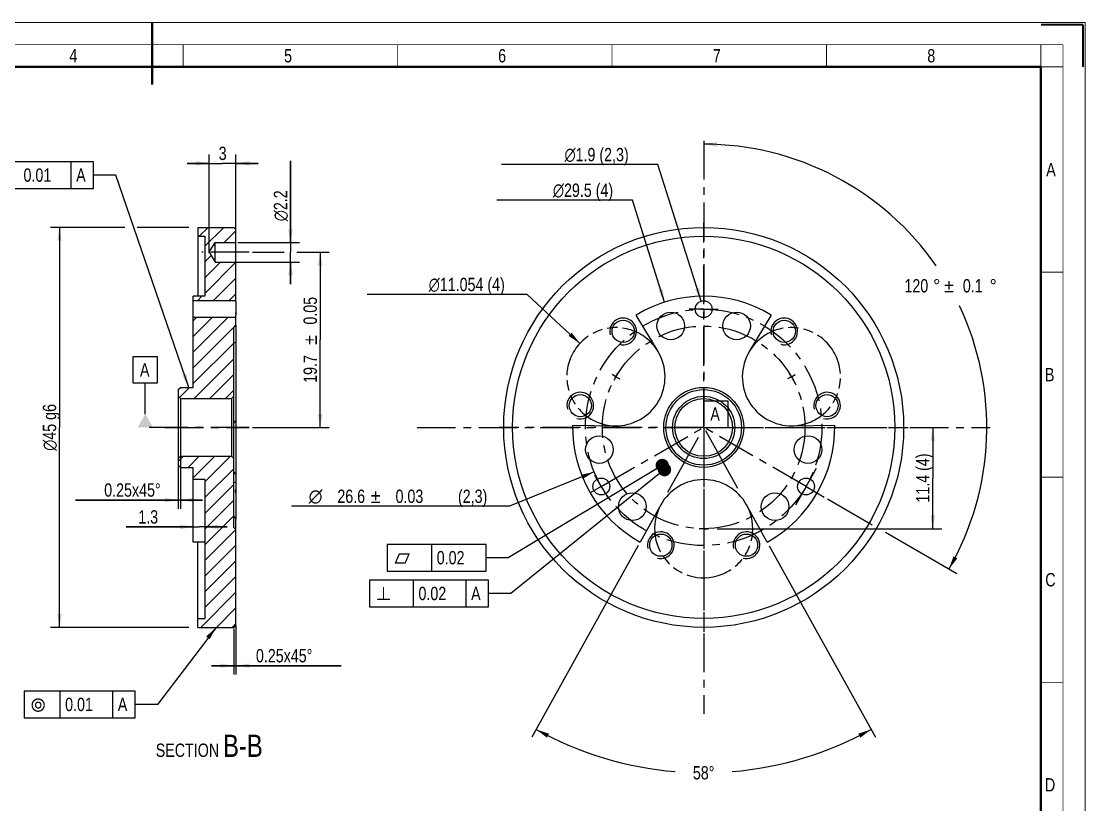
# Model space of a CAD drawing. Header units: millimetres. Extents: x 0 to 420, y 0 to 297.
# Drawn here: x 180.6 to 420.1, y 121 to 297.2 of the extents above; entities that cross this region are included whole.
import ezdxf
from ezdxf.enums import TextEntityAlignment as Align

# ---------------------------------------------------------------- set-up
doc = ezdxf.new("R2010")
doc.units = ezdxf.units.MM
doc.header["$LTSCALE"] = 23.1
doc.linetypes.add('CENTER', pattern=[0.6, 0.375, -0.075, 0.075, -0.075])
doc.linetypes.add('PHANTOM', pattern=[0.8, 0.45, -0.05, 0.1, -0.05, 0.1, -0.05])
doc.layers.get('0').update_dxf_attribs({"linetype": 'CONTINUOUS'})
for name, color, linetype in [('3_ALL_AXES', 7, 'CONTINUOUS'), ('AXIS', 7, 'CONTINUOUS'), ('DEFAULT_1', 7, 'CENTER'), ('DEFAULT_3', 7, 'PHANTOM')]:
    doc.layers.add(name, color=color, linetype=linetype)
doc.styles.get("Standard").update_dxf_attribs({"font": 'txt', "width": 0.8})
doc.styles.add('TEXTSTYLE_1', font='gdt', dxfattribs={"width": 0.8})
doc.styles.add('TEXTSTYLE_10', font='txt', dxfattribs={"width": 0.8})
doc.dimstyles.new('DIMSTYLE_1', dxfattribs={"dimtxt": 3, "dimasz": 3, "dimexe": 2, "dimexo": 2, "dimtad": 1, "dimdec": 3, "dimlfac": 0.5, "dimdsep": 46, "dimtxsty": 'STANDARD', "dimblk": '_FILLED', "dimblk1": '_FILLED', "dimblk2": '_FILLED', "dimcen": 0.09, "dimadec": 0, "dimazin": 0, "dimtp": 0.2, "dimtm": 0.2, "dimtfac": 1, "dimtdec": 3, "dimtmove": 0, "dimatfit": 2, "dimldrblk": '_FILLED', "dimfxl": 1, "dimtolj": 1, "dimarcsym": 0})
doc.dimstyles.new('DIMSTYLE_10', dxfattribs={"dimtxt": 3, "dimasz": 3, "dimexe": 2, "dimexo": 2, "dimgap": 1.5, "dimtad": 0, "dimtih": 1, "dimtoh": 1, "dimlfac": 0.5, "dimdsep": 46, "dimtxsty": 'STANDARD', "dimblk": '_FILLED', "dimblk1": '_FILLED', "dimblk2": '_FILLED', "dimcen": 0.09, "dimadec": 0, "dimazin": 0, "dimtol": 1, "dimtp": 0.1, "dimtm": 0.1, "dimtfac": 1, "dimtofl": 0, "dimtmove": 0, "dimatfit": 3, "dimldrblk": '_FILLED', "dimfxl": 1, "dimtolj": 1, "dimarcsym": 0})
doc.dimstyles.new('DIMSTYLE_11', dxfattribs={"dimtxt": 3, "dimasz": 3, "dimexe": 2, "dimexo": 2, "dimtad": 1, "dimdec": 3, "dimlfac": 0.5, "dimdsep": 46, "dimtxsty": 'STANDARD', "dimblk": '_FILLED', "dimblk1": '_FILLED', "dimblk2": '_FILLED', "dimcen": 0.09, "dimadec": 0, "dimazin": 0, "dimtol": 1, "dimtp": 0.03, "dimtm": 0.03, "dimtfac": 1, "dimtdec": 3, "dimtmove": 0, "dimatfit": 2, "dimldrblk": '_FILLED', "dimfxl": 1, "dimtolj": 1, "dimarcsym": 0})
doc.dimstyles.new('DIMSTYLE_12', dxfattribs={"dimtxt": 3, "dimasz": 3, "dimexe": 2, "dimexo": 2, "dimgap": 0.75, "dimtad": 1, "dimdec": 3, "dimlfac": 0.5, "dimdsep": 46, "dimtxsty": 'STANDARD', "dimblk": '_FILLED', "dimblk1": '_FILLED', "dimblk2": '_FILLED', "dimcen": 0.09, "dimadec": 0, "dimazin": 0, "dimtp": 0.3, "dimtm": 0.3, "dimtfac": 1, "dimtdec": 3, "dimtofl": 0, "dimtmove": 0, "dimatfit": 3, "dimldrblk": '_FILLED', "dimfxl": 1, "dimtolj": 1, "dimarcsym": 0})
doc.dimstyles.new('DIMSTYLE_15', dxfattribs={"dimtxt": 3, "dimasz": 3, "dimexe": 2, "dimexo": 2, "dimgap": 1.5, "dimtad": 0, "dimtih": 1, "dimtoh": 1, "dimdec": 1, "dimlfac": 0.5, "dimdsep": 46, "dimtxsty": 'STANDARD', "dimblk": '_FILLED', "dimblk1": '_FILLED', "dimblk2": '_FILLED', "dimcen": 0.09, "dimadec": 0, "dimazin": 0, "dimtp": 0.5, "dimtm": 0.5, "dimtfac": 1, "dimtdec": 1, "dimtofl": 0, "dimtmove": 0, "dimatfit": 3, "dimldrblk": '_FILLED', "dimfxl": 1, "dimtolj": 1, "dimarcsym": 0})
doc.dimstyles.new('DIMSTYLE_2', dxfattribs={"dimtxt": 3, "dimasz": 3, "dimexe": 2, "dimexo": 2, "dimtad": 1, "dimdec": 3, "dimlfac": 0.5, "dimdsep": 46, "dimtxsty": 'STANDARD', "dimblk": '_FILLED', "dimblk1": '_FILLED', "dimblk2": '_FILLED', "dimcen": 0.09, "dimadec": 0, "dimazin": 0, "dimtp": 0.1, "dimtm": 0.1, "dimtfac": 1, "dimtdec": 3, "dimtmove": 0, "dimatfit": 2, "dimldrblk": '_FILLED', "dimfxl": 1, "dimtolj": 1, "dimarcsym": 0})
doc.dimstyles.new('DIMSTYLE_3', dxfattribs={"dimtxt": 3, "dimasz": 3, "dimexe": 2, "dimexo": 2, "dimgap": 0.75, "dimtad": 1, "dimdec": 3, "dimlfac": 0.5, "dimdsep": 46, "dimtxsty": 'STANDARD', "dimblk": '_FILLED', "dimblk1": '_FILLED', "dimblk2": '_FILLED', "dimcen": 0.09, "dimadec": 0, "dimazin": 0, "dimtol": 1, "dimtp": 0.05, "dimtm": 0.05, "dimtfac": 1, "dimtdec": 3, "dimtofl": 0, "dimtmove": 0, "dimatfit": 3, "dimldrblk": '_FILLED', "dimfxl": 1, "dimtolj": 1, "dimarcsym": 0})
doc.dimstyles.new('DIMSTYLE_4', dxfattribs={"dimtxt": 3, "dimasz": 3, "dimexe": 2, "dimexo": 2, "dimgap": 0.75, "dimtad": 1, "dimdec": 3, "dimlfac": 0.5, "dimdsep": 46, "dimtxsty": 'STANDARD', "dimblk": '_FILLED', "dimblk1": '_FILLED', "dimblk2": '_FILLED', "dimcen": 0.09, "dimadec": 0, "dimazin": 0, "dimtp": 0.1, "dimtm": 0.1, "dimtfac": 1, "dimtdec": 3, "dimtofl": 0, "dimtmove": 0, "dimatfit": 3, "dimldrblk": '_FILLED', "dimfxl": 1, "dimtolj": 1, "dimarcsym": 0})
doc.dimstyles.new('DIMSTYLE_5', dxfattribs={"dimtxt": 3, "dimasz": 3, "dimexe": 2, "dimexo": 2, "dimgap": 0.75, "dimtad": 1, "dimdec": 3, "dimlfac": 0.5, "dimdsep": 46, "dimtxsty": 'STANDARD', "dimblk": '_FILLED', "dimblk1": '_FILLED', "dimblk2": '_FILLED', "dimcen": 0.09, "dimadec": 0, "dimazin": 0, "dimtp": 0.2, "dimtm": 0.2, "dimtfac": 1, "dimtdec": 3, "dimtofl": 0, "dimtmove": 0, "dimatfit": 3, "dimldrblk": '_FILLED', "dimfxl": 1, "dimtolj": 1, "dimarcsym": 0})
doc.dimstyles.get("Standard").update_dxf_attribs({"dimtxt": 3, "dimasz": 3, "dimexe": 2, "dimexo": 2, "dimtad": 1, "dimdsep": 46, "dimtxsty": 'STANDARD', "dimblk": '_FILLED', "dimblk1": '_FILLED', "dimblk2": '_FILLED', "dimcen": 0.09, "dimadec": 0, "dimazin": 0, "dimtol": 1, "dimtp": 0.01, "dimtm": 0.01, "dimtfac": 1, "dimtofl": 0, "dimtmove": 0, "dimatfit": 3, "dimldrblk": '_FILLED', "dimfxl": 1, "dimtolj": 1, "dimarcsym": 0})

# ---------------------------------------------------------------- blocks, each defined once
blk = doc.blocks.new('_FILLED')
at = {"color": 0, "linetype": 'BYBLOCK'}
blk.add_solid([(0, 0), (-1, 0.167), (-1, -0.167)], dxfattribs=at)
blk = doc.blocks.new('*D0')
at = {"color": 2, "linetype": 'CONTINUOUS'}
for p, q in [((316.75, 256.99), (287.55, 256.99)), ((318.13, 256.99), (316.75, 256.99)), ((325.32, 234.02), (318.13, 256.99))]:
    blk.add_line(p, q, dxfattribs=at)
at = {"color": 2, "linetype": 'CONTINUOUS', "xscale": 3, "yscale": 3, "zscale": 3, "rotation": 287.3681634934}
blk.add_blockref('_FILLED', (325.32, 234.02), dxfattribs=at)
at = {"color": 2, "linetype": 'CONTINUOUS', "insert": (313.75, 260.74), "char_height": 3, "width": 23.2, "attachment_point": 3, "line_spacing_factor": 0.9, "style": 'TEXTSTYLE_1'}
blk.add_mtext('{\\Fgdt;n}\\Ftxt;29.5 (4)', dxfattribs=at)
blk = doc.blocks.new('*D1')
at = {"color": 2, "linetype": 'CONTINUOUS'}
for p, q in [((292.37, 235.77), (258.37, 235.77)), ((294.37, 235.77), (292.37, 235.77)), ((306.27, 224.77), (294.37, 235.77))]:
    blk.add_line(p, q, dxfattribs=at)
at = {"color": 2, "linetype": 'CONTINUOUS', "xscale": 3, "yscale": 3, "zscale": 3, "rotation": 317.2302397452}
blk.add_blockref('_FILLED', (306.27, 224.77), dxfattribs=at)
at = {"color": 2, "linetype": 'CONTINUOUS', "insert": (289.37, 239.52), "char_height": 3, "width": 28, "attachment_point": 3, "line_spacing_factor": 0.9, "style": 'TEXTSTYLE_1'}
blk.add_mtext('{\\Fgdt;n}\\Ftxt;11.054 (4)', dxfattribs=at)
blk = doc.blocks.new('*D5')
at = {"color": 2, "linetype": 'CONTINUOUS'}
for p, q in [((232.61, 245.26), (239.68, 245.26)), ((242.6, 245.26), (249.82, 245.26)), ((247.82, 245.26), (247.82, 225.56)), ((247.82, 205.86), (247.82, 225.56)), ((232.61, 205.86), (249.82, 205.86))]:
    blk.add_line(p, q, dxfattribs=at)
at = {"color": 2, "linetype": 'CONTINUOUS', "xscale": 3, "yscale": 3, "zscale": 3}
for p, rotation in [((247.82, 245.26), 90), ((247.82, 205.86), 270)]:
    blk.add_blockref('_FILLED', p, dxfattribs=dict(at, rotation=rotation))
at = {"color": 2, "linetype": 'CONTINUOUS', "width": 0.8}
for s, p in [('0.05', (247.07, 232.11)), ('19.7', (247.07, 219.01))]:
    blk.add_text(s, height=3, rotation=90, dxfattribs=at).set_placement(p, align=Align.CENTER)
at = {"color": 2, "linetype": 'CONTINUOUS', "style": 'TEXTSTYLE_1'}
blk.add_text('`', height=3, rotation=90, dxfattribs=at).set_placement((247.07, 225.56), align=Align.CENTER)
blk = doc.blocks.new('*D6')
at = {"color": 2, "linetype": 'CONTINUOUS'}
for p, q in [((241.14, 247.46), (241.14, 265.86)), ((241.14, 265.86), (241.14, 245.26)), ((229.26, 247.46), (243.14, 247.46)), ((241.14, 238.06), (241.14, 245.26)), ((228.91, 243.06), (243.14, 243.06)), ((241.14, 243.06), (241.14, 238.06))]:
    blk.add_line(p, q, dxfattribs=at)
at = {"color": 2, "linetype": 'CONTINUOUS', "xscale": 3, "yscale": 3, "zscale": 3}
for p, rotation in [((241.14, 247.46), 270), ((241.14, 243.06), 90)]:
    blk.add_blockref('_FILLED', p, dxfattribs=dict(at, rotation=rotation))
at = {"color": 2, "linetype": 'CONTINUOUS', "insert": (237.39, 252.26), "char_height": 3, "width": 13.6, "attachment_point": 1, "rotation": 90, "line_spacing_factor": 0.9, "style": 'TEXTSTYLE_1'}
blk.add_mtext('{\\Fgdt;n}\\Ftxt;2.2 ', dxfattribs=at)
blk = doc.blocks.new('*D7')
at = {"color": 2, "linetype": 'CONTINUOUS'}
for p, q in [((222.87, 245.16), (222.87, 267.28)), ((228.87, 250.57), (228.87, 267.28)), ((222.87, 265.28), (217.87, 265.28)), ((217.87, 265.28), (225.87, 265.28)), ((233.87, 265.28), (225.87, 265.28)), ((228.87, 265.28), (233.87, 265.28))]:
    blk.add_line(p, q, dxfattribs=at)
at = {"color": 2, "linetype": 'CONTINUOUS', "xscale": 3, "yscale": 3, "zscale": 3}
blk.add_blockref('_FILLED', (222.87, 265.28), dxfattribs=at)
at = {"color": 2, "linetype": 'CONTINUOUS', "xscale": 3, "yscale": 3, "zscale": 3, "rotation": 180}
blk.add_blockref('_FILLED', (228.87, 265.28), dxfattribs=at)
at = {"color": 2, "linetype": 'CONTINUOUS', "insert": (225.87, 269.03), "char_height": 3, "width": 2.4, "attachment_point": 2, "line_spacing_factor": 0.9}
blk.add_mtext('3', dxfattribs=at)
blk = doc.blocks.new('*D10')
at = {"color": 2, "linetype": 'CONTINUOUS'}
for p, q in [((219.27, 183.47), (204.15, 183.47)), ((204.15, 183.47), (220.57, 183.47)), ((226.87, 183.47), (220.57, 183.47)), ((221.87, 183.47), (226.87, 183.47))]:
    blk.add_line(p, q, dxfattribs=at)
at = {"color": 2, "linetype": 'CONTINUOUS', "xscale": 3, "yscale": 3, "zscale": 3}
blk.add_blockref('_FILLED', (219.27, 183.47), dxfattribs=at)
at = {"color": 2, "linetype": 'CONTINUOUS', "xscale": 3, "yscale": 3, "zscale": 3, "rotation": 180}
blk.add_blockref('_FILLED', (221.87, 183.47), dxfattribs=at)
at = {"color": 2, "linetype": 'CONTINUOUS', "insert": (211.35, 187.22), "char_height": 3, "width": 7.2, "attachment_point": 3, "line_spacing_factor": 0.9}
blk.add_mtext('1.3', dxfattribs=at)
blk = doc.blocks.new('*D14')
at = {"color": 2, "linetype": 'CONTINUOUS'}
for p, q in [((228.37, 160.5), (228.37, 150.24)), ((228.87, 161.13), (228.87, 150.24)), ((228.37, 152.24), (223.37, 152.24)), ((223.37, 152.24), (228.62, 152.24)), ((252.56, 152.24), (228.62, 152.24)), ((228.87, 152.24), (252.56, 152.24))]:
    blk.add_line(p, q, dxfattribs=at)
at = {"color": 2, "linetype": 'CONTINUOUS', "xscale": 3, "yscale": 3, "zscale": 3}
blk.add_blockref('_FILLED', (228.37, 152.24), dxfattribs=at)
at = {"color": 2, "linetype": 'CONTINUOUS', "xscale": 3, "yscale": 3, "zscale": 3, "rotation": 180}
blk.add_blockref('_FILLED', (228.87, 152.24), dxfattribs=at)
at = {"color": 2, "linetype": 'CONTINUOUS', "insert": (233.36, 155.99), "char_height": 3, "width": 19.2, "attachment_point": 1, "line_spacing_factor": 0.9}
blk.add_mtext('0.25x45°', dxfattribs=at)
blk = doc.blocks.new('*D15')
at = {"color": 2, "linetype": 'CONTINUOUS'}
for p, q in [((320.25, 265), (288.65, 265)), ((323.79, 265), (320.25, 265)), ((333.55, 234.27), (323.79, 265))]:
    blk.add_line(p, q, dxfattribs=at)
at = {"color": 2, "linetype": 'CONTINUOUS', "xscale": 3, "yscale": 3, "zscale": 3, "rotation": 287.6247458639}
blk.add_blockref('_FILLED', (333.55, 234.27), dxfattribs=at)
at = {"color": 2, "linetype": 'CONTINUOUS', "insert": (317.25, 268.75), "char_height": 3, "width": 25.6, "attachment_point": 3, "line_spacing_factor": 0.9, "style": 'TEXTSTYLE_1'}
blk.add_mtext('{\\Fgdt;n}\\Ftxt;1.9 (2,3)', dxfattribs=at)
blk = doc.blocks.new('*D20')
at = {"color": 2, "linetype": 'CONTINUOUS'}
for p, q in [((361.97, 189.79), (372.06, 183.96)), ((375.02, 182.25), (391.06, 172.99))]:
    blk.add_line(p, q, dxfattribs=at)
for start, end in [(34.7918, 90), (330, 25.4297)]:
    blk.add_arc((334.12, 205.86), 63.74, start, end, dxfattribs=at)
for points in [[(337.14, 270.03), (334.12, 269.6), (337.11, 269.03)], [(390.33, 176.86), (389.33, 173.99), (391.21, 176.38)]]:
    blk.add_solid(points, dxfattribs=at)
at = {"color": 2, "linetype": 'CONTINUOUS', "width": 0.8}
for s, p in [('120', (381.98, 236.23)), ('0.1', (394.68, 236.23))]:
    blk.add_text(s, height=3, dxfattribs=at).set_placement(p, align=Align.CENTER)
at = {"color": 2, "linetype": 'CONTINUOUS', "style": 'TEXTSTYLE_1'}
for s, p in [('~', (386.58, 236.23)), ('`', (389.33, 236.23)), ('~', (399.28, 236.23))]:
    blk.add_text(s, height=3, dxfattribs=at).set_placement(p, align=Align.CENTER)
blk = doc.blocks.new('*D23')
at = {"color": 2, "linetype": 'CONTINUOUS'}
for p, q in [((309.48, 195.85), (290.43, 188.11)), ((288.43, 188.11), (241.33, 188.11)), ((290.43, 188.11), (288.43, 188.11))]:
    blk.add_line(p, q, dxfattribs=at)
at = {"color": 2, "linetype": 'CONTINUOUS', "xscale": 3, "yscale": 3, "zscale": 3, "rotation": 22.1105469238}
blk.add_blockref('_FILLED', (309.48, 195.85), dxfattribs=at)
at = {"color": 2, "linetype": 'CONTINUOUS', "style": 'TEXTSTYLE_1'}
for s, p in [('n', (248.33, 188.86)), ('`', (261.43, 188.86))]:
    blk.add_text(s, height=3, dxfattribs=at).set_placement(p, align=Align.RIGHT)
at = {"color": 2, "linetype": 'CONTINUOUS', "width": 0.8}
for s, p in [('26.6', (257.93, 188.86)), ('0.03', (271.03, 188.86)), (' (2,3)', (285.43, 188.86))]:
    blk.add_text(s, height=3, dxfattribs=at).set_placement(p, align=Align.RIGHT)
blk = doc.blocks.new('*D25')
at = {"color": 2, "linetype": 'CONTINUOUS'}
for p, q in [((203.84, 250.86), (187.15, 250.86)), ((189.15, 250.86), (189.15, 205.86)), ((218.27, 250.86), (206.6, 250.86)), ((189.15, 160.86), (189.15, 205.86)), ((218.27, 160.86), (187.15, 160.86))]:
    blk.add_line(p, q, dxfattribs=at)
at = {"color": 2, "linetype": 'CONTINUOUS', "xscale": 3, "yscale": 3, "zscale": 3}
for p, rotation in [((189.15, 250.86), 90), ((189.15, 160.86), 270)]:
    blk.add_blockref('_FILLED', p, dxfattribs=dict(at, rotation=rotation))
at = {"color": 2, "linetype": 'CONTINUOUS', "insert": (185.4, 205.86), "char_height": 3, "width": 16, "attachment_point": 2, "rotation": 90, "line_spacing_factor": 0.9, "style": 'TEXTSTYLE_1'}
blk.add_mtext('{\\Fgdt;n}\\Ftxt;45 g6', dxfattribs=at)
blk = doc.blocks.new('*D26')
at = {"color": 2, "linetype": 'CONTINUOUS'}
for p, q in [((215.87, 199.14), (215.87, 187.52)), ((216.37, 199.48), (216.37, 187.52)), ((215.87, 189.52), (192.72, 189.52)), ((192.72, 189.52), (216.12, 189.52)), ((221.37, 189.52), (216.12, 189.52)), ((216.37, 189.52), (221.37, 189.52))]:
    blk.add_line(p, q, dxfattribs=at)
at = {"color": 2, "linetype": 'CONTINUOUS', "xscale": 3, "yscale": 3, "zscale": 3}
blk.add_blockref('_FILLED', (215.87, 189.52), dxfattribs=at)
at = {"color": 2, "linetype": 'CONTINUOUS', "xscale": 3, "yscale": 3, "zscale": 3, "rotation": 180}
blk.add_blockref('_FILLED', (216.37, 189.52), dxfattribs=at)
at = {"color": 2, "linetype": 'CONTINUOUS', "insert": (211.92, 193.27), "char_height": 3, "width": 19.2, "attachment_point": 3, "line_spacing_factor": 0.9}
blk.add_mtext('0.25x45°', dxfattribs=at)
blk = doc.blocks.new('*D27')
at = {"color": 2, "linetype": 'CONTINUOUS'}
for p, q in [((382.12, 205.86), (387.69, 205.86)), ((385.69, 205.86), (385.69, 194.46)), ((385.69, 183.06), (385.69, 194.46)), ((337.13, 183.06), (387.69, 183.06))]:
    blk.add_line(p, q, dxfattribs=at)
at = {"color": 2, "linetype": 'CONTINUOUS', "xscale": 3, "yscale": 3, "zscale": 3}
for p, rotation in [((385.69, 205.86), 90), ((385.69, 183.06), 270)]:
    blk.add_blockref('_FILLED', p, dxfattribs=dict(at, rotation=rotation))
at = {"color": 2, "linetype": 'CONTINUOUS', "insert": (381.94, 194.46), "char_height": 3, "width": 19.2, "attachment_point": 2, "rotation": 90, "line_spacing_factor": 0.9}
blk.add_mtext('11.4 (4)', dxfattribs=at)
blk = doc.blocks.new('*D30')
at = {"color": 2, "linetype": 'CONTINUOUS'}
for p, q in [((334.5, 205.18), (341.71, 192.18)), ((332.88, 203.61), (326.01, 191.21)), ((319.4, 179.3), (295.48, 136.14)), ((348.88, 179.24), (372.77, 136.14))]:
    blk.add_line(p, q, dxfattribs=at)
for start, end in [(241, 265.2766), (274.7234, 299)]:
    blk.add_arc((334.12, 205.86), 77.72, start, end, dxfattribs=at)
for points in [[(299.33, 136.92), (296.44, 137.88), (298.86, 136.04)], [(369.39, 136.04), (371.8, 137.88), (368.92, 136.92)]]:
    blk.add_solid(points, dxfattribs=at)
at = {"color": 2, "linetype": 'CONTINUOUS', "insert": (334.12, 129.64), "char_height": 3, "width": 6.8, "attachment_point": 2, "line_spacing_factor": 0.9}
blk.add_mtext('58\\Fgdt;{\\Fgdt;~}', dxfattribs=at)

msp = doc.modelspace()

# ---------------------------------------------------------------- hatches: boundary and pattern name
at = {"linetype": 'CONTINUOUS'}
h = msp.add_hatch(dxfattribs=at)
h.set_pattern_fill('B', color=2, scale=2.5, angle=45, style=0, pattern_type=0)
h.set_pattern_definition([(45, (0, 0), (-1.767767, 1.767767), [])])
edge = h.paths.add_edge_path()
edge.add_line((228.868, 250.3609), (228.868, 247.4609))
edge.add_line((224.1899, 247.4609), (228.868, 247.4609))
edge.add_line((222.868, 245.2609), (224.1899, 247.4609))
edge.add_line((222.868, 245.2609), (224.1899, 243.0609))
edge.add_line((224.1899, 243.0609), (228.868, 243.0609))
edge.add_line((228.868, 243.0609), (228.868, 234.3609))
edge.add_line((228.868, 234.3609), (219.268, 234.3609))
edge.add_line((219.268, 235.3609), (219.268, 234.3609))
edge.add_line((221.868, 235.3609), (219.268, 235.3609))
edge.add_line((221.868, 248.8609), (221.868, 235.3609))
edge.add_line((220.268, 248.8609), (221.868, 248.8609))
edge.add_line((220.268, 250.8609), (220.268, 248.8609))
edge.add_line((220.268, 250.8609), (228.368, 250.8609))
edge.add_line((228.868, 250.3609), (228.368, 250.8609))
edge = h.paths.add_edge_path()
edge.add_line((228.868, 230.5609), (228.868, 228.8614))
edge.add_line((228.368, 228.3614), (228.868, 228.8614))
edge.add_line((228.368, 212.8607), (228.368, 228.3614))
edge.add_line((227.8682, 212.3609), (228.368, 212.8607))
edge.add_line((216.3678, 212.3609), (227.8682, 212.3609))
edge.add_line((216.3678, 212.3609), (215.868, 212.8607))
edge.add_line((215.868, 214.3608), (215.868, 212.8607))
edge.add_line((215.868, 214.3608), (216.3681, 214.8609))
edge.add_line((216.3681, 214.8609), (219.268, 214.8609))
edge.add_line((219.268, 230.5609), (219.268, 214.8609))
edge.add_line((228.868, 230.5609), (219.268, 230.5609))
edge = h.paths.add_edge_path()
edge.add_line((228.868, 182.8607), (228.868, 161.3609))
edge.add_line((228.868, 161.3609), (228.368, 160.8609))
edge.add_line((220.268, 160.8609), (228.368, 160.8609))
edge.add_line((220.268, 162.8609), (220.268, 160.8609))
edge.add_line((220.268, 162.8609), (221.868, 162.8609))
edge.add_line((221.868, 194.1145), (221.868, 162.8609))
edge.add_line((221.868, 194.1145), (219.268, 194.1145))
edge.add_line((219.268, 196.8609), (219.268, 194.1145))
edge.add_line((216.3681, 196.8609), (219.268, 196.8609))
edge.add_line((215.868, 197.361), (216.3681, 196.8609))
edge.add_line((215.868, 198.8611), (215.868, 197.361))
edge.add_line((216.3678, 199.3609), (215.868, 198.8611))
edge.add_line((216.3678, 199.3609), (227.8682, 199.3609))
edge.add_line((227.8682, 199.3609), (228.368, 198.8611))
edge.add_line((228.368, 183.3607), (228.368, 198.8611))
edge.add_line((228.368, 183.3607), (228.868, 182.8607))

# ---------------------------------------------------------------- linework, layer by layer
at = {"color": 2, "linetype": 'CONTINUOUS'}
for p, q in [((196.8095, 265.6367), (171.8095, 265.6367)), ((191.7845, 259.6367), (191.7845, 265.6367)), ((196.8095, 259.6367), (196.8095, 265.6367)), ((171.8095, 259.6367), (196.8095, 259.6367)), ((262.9234, 179.5419), (262.9234, 173.5419)), ((285.1484, 179.5419), (262.9234, 179.5419)), ((272.9234, 173.5419), (272.9234, 179.5419)), ((285.1484, 173.5419), (285.1484, 179.5419)), ((262.9234, 173.5419), (285.1484, 173.5419)), ((258.9418, 171.486), (258.9418, 165.486)), ((285.6918, 171.486), (258.9418, 171.486)), ((268.8168, 165.486), (268.8168, 171.486)), ((280.6668, 165.486), (280.6668, 171.486)), ((285.6918, 165.486), (285.6918, 171.486)), ((258.9418, 165.486), (285.6918, 165.486)), ((206.1736, 146.5222), (181.1736, 146.5222)), ((181.1736, 146.5222), (181.1736, 140.5222)), ((189.2986, 140.5222), (189.2986, 146.5222)), ((201.1486, 140.5222), (201.1486, 146.5222)), ((206.1736, 140.5222), (206.1736, 146.5222)), ((181.1736, 140.5222), (206.1736, 140.5222))]:
    msp.add_line(p, q, dxfattribs=at)
at = {"color": 7, "linetype": 'CONTINUOUS'}
for p, q in [((220.268, 250.8609), (220.268, 235.3609)), ((220.268, 250.8609), (228.368, 250.8609)), ((228.868, 250.3609), (228.368, 250.8609)), ((228.868, 234.1063), (228.868, 250.3609)), ((220.268, 248.8609), (221.868, 248.8609)), ((221.868, 248.8609), (221.868, 235.3609)), ((222.868, 245.2609), (224.1899, 247.4609)), ((224.1899, 243.0609), (224.1899, 247.4609)), ((224.1899, 247.4609), (228.868, 247.4609)), ((222.868, 245.2609), (224.1899, 243.0609)), ((224.1899, 243.0609), (228.868, 243.0609)), ((219.268, 214.8609), (219.268, 235.3609)), ((221.868, 235.3609), (219.268, 235.3609)), ((228.868, 234.3609), (219.268, 234.3609)), ((228.868, 230.5609), (219.268, 230.5609)), ((228.868, 228.8614), (228.868, 231.2011)), ((323.8543, 222.9539), (318.9312, 231.1473)), ((349.3184, 231.1473), (344.3954, 222.9539)), ((228.3676, 228.3155), (228.3905, 228.34)), ((228.368, 228.3614), (228.868, 228.8614)), ((228.368, 183.3607), (228.368, 228.3614)), ((228.868, 224.9931), (228.868, 207.35)), ((215.868, 214.3608), (216.3681, 214.8609)), ((215.868, 214.3608), (215.868, 197.361)), ((216.3681, 214.8609), (219.268, 214.8609)), ((216.3678, 212.3609), (215.868, 212.8607)), ((216.3678, 212.3609), (216.3678, 199.3609)), ((216.3678, 212.3609), (227.8682, 212.3609)), ((227.8682, 212.3609), (228.368, 212.8607)), ((227.8682, 212.3609), (227.8682, 199.3609)), ((304.6293, 206.3757), (314.1865, 206.2089)), ((354.0631, 206.2089), (363.6203, 206.3757)), ((216.3678, 199.3609), (215.868, 198.8611)), ((216.3678, 199.3609), (227.8682, 199.3609)), ((227.8682, 199.3609), (228.368, 198.8611)), ((215.868, 197.361), (216.3681, 196.8609)), ((216.3681, 196.8609), (219.268, 196.8609)), ((219.268, 180.0596), (219.268, 196.8609)), ((221.868, 194.1145), (219.268, 194.1145)), ((221.868, 194.1145), (221.868, 162.8609)), ((228.868, 195.1653), (228.868, 193.5746)), ((324.4571, 188.4198), (319.8229, 180.0596)), ((348.4267, 180.0596), (343.7926, 188.4198)), ((228.868, 161.3609), (228.868, 185.2394)), ((228.368, 183.3607), (228.868, 182.8607)), ((221.868, 180.0596), (219.268, 180.0596)), ((220.268, 160.8609), (220.268, 180.0596)), ((220.268, 162.8609), (221.868, 162.8609)), ((220.268, 160.8609), (228.368, 160.8609)), ((228.868, 161.3609), (228.368, 160.8609))]:
    msp.add_line(p, q, dxfattribs=at)
for points, const_width in [([(420, 297), (0, 297)], 0.199), ([(210, 297), (210, 283)], 0.5), ([(420, 0), (420, 297)], 0.199), ([(419.5, 296.5), (410, 296.5)], 0.5), ([(419.5, 287), (419.5, 296.5)], 0.5), ([(415, 292), (5, 292)], 0.199), ([(217, 287), (217, 292)], 0.199), ([(265.25, 287), (265.25, 292)], 0.199), ([(313.5, 287), (313.5, 292)], 0.199), ([(361.75, 287), (361.75, 292)], 0.199), ([(410, 287), (410, 292)], 0.199), ([(415, 5), (415, 292)], 0.199), ([(410, 287), (24, 287)], 0.499), ([(410, 10), (410, 287)], 0.499), ([(415, 287), (410, 287)], 0.199), ([(415, 240.8), (410, 240.8)], 0.199), ([(415, 194.65), (410, 194.65)], 0.199), ([(415, 148.5), (410, 148.5)], 0.199)]:
    msp.add_lwpolyline(points, dxfattribs=dict(at, const_width=const_width))
for radius in [9, 8.4999, 6.9999, 6.5]:
    msp.add_circle((334.1248, 205.8609), radius, dxfattribs=at)
for centre, radius, start, end in [((334.1248, 205.8609), 29.5, 59, 121), ((267.816, 191.4657), 53.9822, 136.701226, 136.914948), ((253.2024, 205.2448), 33.8969, 136.302316, 136.71182), ((290.3718, 169.569), 85.417, 136.057889, 136.225305), ((314.3794, 217.2609), 11.0537, 269, 31), ((353.8702, 217.2609), 11.0537, 149, 271), ((334.1248, 205.8609), 29.5, 179, 241), ((334.1248, 205.8609), 29.5, 299, 1), ((250.2718, 210.8831), 26.5552, 214.426548, 216.292305), ((334.1248, 183.0609), 11.0537, 29, 151), ((258.0429, 206.9451), 36.3637, 215.307382, 216.648405)]:
    msp.add_arc(centre, radius, start, end, dxfattribs=at)
at = {"color": 2, "linetype": 'CONTINUOUS'}
for centre in [(315.9982, 227.4633), (352.2514, 227.4633), (306.3532, 210.7578), (361.8964, 210.7578), (324.4798, 179.3616), (343.7698, 179.3616)]:
    msp.add_arc(centre, 3, 255, 195, dxfattribs=at)
at = {"color": 7, "linetype": 'CONTINUOUS'}
for points, knots in [([(228.3678, 224.8663), (228.4089, 224.876), (228.576, 224.9164), (228.7425, 224.9595), (228.8678, 224.9931)], [0, 0, 0, 0, 0.24551541, 1, 1, 1, 1]), ([(228.3679, 206.788), (228.4087, 206.8359), (228.5721, 207.026), (228.7402, 207.2121), (228.8679, 207.3499)], [0, 0, 0, 0, 0.2507634, 1, 1, 1, 1]), ([(228.3676, 193.397), (228.4085, 193.4129), (228.5741, 193.4757), (228.7414, 193.534), (228.868, 193.5751)], [0, 0, 0, 0, 0.24793063, 1, 1, 1, 1])]:
    msp.add_open_spline(points, degree=3, knots=knots, dxfattribs=at)
at = {"layer": '3_ALL_AXES', "color": 7, "linetype": 'CENTER'}
for p, q in [((334.1248, 270.3388), (334.1248, 141.383)), ((231.868, 245.2609), (221.1899, 245.2609)), ((334.1248, 232.4609), (330.8536, 232.4609)), ((334.1248, 232.4609), (337.3969, 232.4609)), ((314.3794, 217.2609), (314.8795, 218.1271)), ((353.8702, 217.2609), (353.3701, 218.1271)), ((314.3794, 217.2609), (313.5132, 217.761)), ((314.3794, 217.2609), (313.8793, 216.3947)), ((314.3794, 217.2609), (315.2456, 216.7608)), ((353.8702, 217.2609), (353.004, 216.7608)), ((353.8702, 217.2609), (354.7364, 217.761)), ((353.8702, 217.2609), (354.3703, 216.3947)), ((212.8678, 205.8609), (231.868, 205.8609)), ((269.642, 205.8609), (398.6077, 205.8609)), ((311.0885, 192.5609), (334.1827, 205.8943)), ((357.1611, 192.5609), (334.7397, 205.5059)), ((357.1611, 192.5609), (359.5281, 196.6607)), ((311.0885, 192.5609), (309.6385, 195.0724)), ((311.0885, 192.5609), (308.5771, 191.1109)), ((311.0885, 192.5609), (312.5385, 190.0494)), ((357.1611, 192.5609), (354.7941, 188.4611)), ((357.1611, 192.5609), (361.2609, 190.1939)), ((334.1248, 183.0609), (333.1246, 183.0609)), ((334.1248, 183.0609), (335.125, 183.0609))]:
    msp.add_line(p, q, dxfattribs=at)
at = {"layer": '3_ALL_AXES', "color": 7, "linetype": 'CONTINUOUS'}
for p, q in [((228.868, 234.1063), (228.868, 231.2011)), ((228.868, 228.8426), (228.868, 224.9931)), ((228.868, 207.3141), (228.868, 195.165)), ((228.868, 193.5746), (228.868, 191.2112)), ((228.868, 191.1582), (228.868, 185.2395))]:
    msp.add_line(p, q, dxfattribs=at)
for centre, radius in [((334.1248, 232.4609), 1.9), ((326.7084, 228.6862), 3.1), ((341.5412, 228.6862), 3.1), ((310.6493, 200.871), 3.1), ((357.6004, 200.871), 3.1), ((311.0885, 192.5609), 1.9), ((357.1611, 192.5609), 1.9), ((318.0657, 188.0254), 3.1)]:
    msp.add_circle(centre, radius, dxfattribs=at)
for points, knots in [([(228.868, 232.0524), (228.82, 231.9067), (228.7754, 231.6821), (228.8018, 231.3924), (228.8421, 231.2613), (228.868, 231.2011)], [0, 0, 0, 0, 0.53013277, 0.77344018, 1, 1, 1, 1]), ([(228.868, 191.1582), (228.842, 191.2126), (228.8015, 191.3333), (228.7826, 191.5312), (228.8047, 191.7442), (228.8435, 191.887), (228.868, 191.9591)], [0, 0, 0, 0, 0.22066163, 0.46079701, 0.72169412, 1, 1, 1, 1])]:
    msp.add_open_spline(points, degree=3, knots=knots, dxfattribs=at)
at = {"layer": 'AXIS', "color": 2, "linetype": 'CENTER'}
for p, q in [((334.1248, 205.8609), (334.1248, 251.8609)), ((231.868, 205.8609), (208.4638, 205.8609)), ((334.1248, 205.8609), (288.1248, 205.8609)), ((334.1248, 205.8609), (334.1248, 159.8609)), ((334.1248, 205.8609), (380.1248, 205.8609))]:
    msp.add_line(p, q, dxfattribs=at)
at = {"layer": 'AXIS', "color": 2, "linetype": 'CONTINUOUS'}
for p, q in [((205.7638, 215.7986), (205.7638, 221.7986)), ((205.7638, 221.7986), (211.1638, 221.7986)), ((211.1638, 221.7986), (211.1638, 215.7986)), ((211.1638, 215.7986), (205.7638, 215.7986)), ((208.4638, 208.8609), (208.4638, 215.7986)), ((334.1248, 211.8609), (339.5248, 211.8609)), ((339.5248, 211.8609), (339.5248, 205.8609))]:
    msp.add_line(p, q, dxfattribs=at)
at = {"layer": 'AXIS', "color": 7, "linetype": 'CONTINUOUS'}
for centre, radius in [((334.1248, 205.8609), 45), ((334.1248, 205.8609), 43), ((315.9982, 227.4633), 2.5), ((352.2514, 227.4633), 2.5), ((306.3532, 210.7578), 2.5), ((361.8964, 210.7578), 2.5), ((350.1839, 188.0254), 3.1), ((324.4798, 179.3616), 2.5), ((343.7698, 179.3616), 2.5)]:
    msp.add_circle(centre, radius, dxfattribs=at)
at = {"layer": 'AXIS', "color": 2, "linetype": 'CONTINUOUS'}
msp.add_solid([(206.7317, 205.8609), (210.1958, 205.8609), (208.4638, 208.8609)], dxfattribs=at)
at = {"layer": 'DEFAULT_1', "color": 1, "linetype": 'CENTER'}
for radius in [26.6, 22.8]:
    msp.add_circle((334.1248, 205.8609), radius, dxfattribs=at)
at = {"layer": 'DEFAULT_3', "color": 8, "linetype": 'PHANTOM'}
for centre, start, end in [((314.3794, 217.2609), 28.411137, 276.031451), ((353.8702, 217.2609), 268.169574, 149), ((334.1248, 183.0609), 154.24076, 29)]:
    msp.add_arc(centre, 11.0537, start, end, dxfattribs=at)

# ---------------------------------------------------------------- texts
at = {"color": 2, "linetype": 'CONTINUOUS', "width": 0.8}
for s, p in [('0.01', (181.0595, 261.1367)), ('A', (192.9095, 261.1367)), ('0.02', (274.0484, 175.0419)), ('0.02', (269.9418, 166.986)), ('A', (281.7918, 166.986)), ('0.01', (190.4236, 142.0222)), ('A', (202.2736, 142.0222))]:
    msp.add_text(s, height=3, dxfattribs=at).set_placement(p)
at = {"color": 2, "linetype": 'CONTINUOUS', "style": 'TEXTSTYLE_1'}
for s, p in [('c', (264.4234, 175.0419)), ('b', (260.4418, 166.986)), ('r', (182.6736, 142.0222))]:
    msp.add_text(s, height=3, dxfattribs=at).set_placement(p)
at = {"color": 7, "linetype": 'CONTINUOUS', "char_height": 3, "width": 2.4, "attachment_point": 1, "line_spacing_factor": 0.9}
for s, insert in [('4', (191.375, 291)), ('5', (239.6964, 291)), ('6', (287.875, 291)), ('7', (336.1964, 291)), ('8', (384.4464, 291)), ('A', (411.2143, 265.375)), ('B', (410.9286, 219.225)), ('C', (411, 173.075)), ('D', (410.9286, 126.925))]:
    msp.add_mtext(s, dxfattribs=dict(at, insert=insert))
at = {"color": 2, "linetype": 'CONTINUOUS', "insert": (234.8903, 136.7089), "char_height": 3, "width": 39.4, "attachment_point": 3, "line_spacing_factor": 0.9, "style": 'TEXTSTYLE_10'}
msp.add_mtext('SECTION \\H5.0;B-B', dxfattribs=at)
at = {"layer": 'AXIS', "color": 2, "linetype": 'CONTINUOUS', "char_height": 3, "width": 2.4, "attachment_point": 1, "line_spacing_factor": 0.9}
for insert in [(207.2638, 220.2986), (335.6248, 210.3609)]:
    msp.add_mtext('A', dxfattribs=dict(at, insert=insert))

# ---------------------------------------------------------------- dimensions: what is measured, and where the dimension line sits
at = {"color": 2, "linetype": 'CONTINUOUS'}
for base, p1, p2, angle, dimstyle, picture, middle in [((222.868, 265.2783), (228.868, 248.5713), (222.868, 243.1609), 180, 'DIMSTYLE_4', '*D7', (225.943, 265.2783)), ((247.8238, 205.8609), (230.608, 245.2609), (230.608, 205.8609), 270, 'DIMSTYLE_3', '*D5', (247.8238, 225.5609)), ((219.268, 183.4675), (221.868, 168.6218), (219.268, 180.0596), 180, 'DIMSTYLE_4', '*D10', (208.1274, 183.4675))]:
    dim = msp.add_linear_dim(base=base, p1=p1, p2=p2, angle=angle, dimstyle=dimstyle, dxfattribs=at)
    dim.commit()
    dim.dimension.update_dxf_attribs({"geometry": picture, "text_midpoint": middle, "dimtype": 160})
for p1, p2, text, dimstyle, picture, middle in [((333.5495, 234.2717), (334.7001, 230.6501), '%%c<> (2,3)', 'DIMSTYLE_2', '*D15', (304.4513, 267.252)), ((325.3188, 234.0159), (342.9309, 177.7059), '%%c<> (4)', 'DIMSTYLE_1', '*D0', (302.1519, 259.2369)), ((306.2651, 224.7669), (322.4938, 209.7549), '%%c<> (4)', 'DIMSTYLE_1', '*D1', (275.374, 238.0165)), ((309.481, 195.8488), (358.7686, 215.873), '%%c<> (2,3)', 'DIMSTYLE_11', '*D23', (264.8761, 190.3573))]:
    dim = msp.add_diameter_dim_2p(p1=p1, p2=p2, text=text, dimstyle=dimstyle, override={"dimtih": 1, "dimtoh": 1, "dimpost": '<>'}, dxfattribs=at)
    dim.commit()
    dim.dimension.update_dxf_attribs({"geometry": picture, "text_midpoint": middle, "dimtype": 163})
for base, line1, line2, dimstyle, picture, middle in [((389.3278, 237.7323), ((359.6822, 191.1053), (360.2342, 190.7866)), ((334.1248, 266.9663), (334.1248, 267.6038)), 'DIMSTYLE_10', '*D20', (389.3278, 237.7323)), ((334.1248, 128.1396), ((334.2234, 206.0388), (333.8466, 205.359)), ((333.1559, 207.6088), (333.5327, 206.929)), 'DIMSTYLE_15', '*D30', (334.1248, 128.1396))]:
    dim = msp.add_angular_dim_2l(base=base, line1=line1, line2=line2, dimstyle=dimstyle, dxfattribs=at)
    dim.commit()
    dim.dimension.update_dxf_attribs({"geometry": picture, "text_midpoint": middle, "dimtype": 162})
for base, p1, p2, angle, text, dimstyle, picture, middle in [((241.1435, 243.0609), (227.2633, 247.4609), (226.9095, 243.0609), 270, '%%c<> ', 'DIMSTYLE_4', '*D6', (241.1435, 257.8604)), ((189.1494, 160.8609), (220.268, 250.8609), (220.268, 160.8609), 270, '%%c<> g6', 'DIMSTYLE_12', '*D25', (189.1494, 205.8609)), ((385.687, 205.8609), (335.125, 183.0609), (380.1248, 205.8609), 90, '<> (4)', 'DIMSTYLE_5', '*D27', (385.687, 194.4609))]:
    dim = msp.add_linear_dim(base=base, p1=p1, p2=p2, angle=angle, text=text, dimstyle=dimstyle, dxfattribs=at)
    dim.commit()
    dim.dimension.update_dxf_attribs({"geometry": picture, "text_midpoint": middle, "dimtype": 160})
for base, p1, p2, picture, middle in [((216.368, 189.5196), (215.868, 201.141), (216.368, 201.4809), '*D26', (202.3212, 189.5196)), ((228.868, 152.241), (228.368, 162.4974), (228.868, 163.1305), '*D14', (242.9645, 152.241))]:
    dim = msp.add_linear_dim(base=base, p1=p1, p2=p2, text='<>x45°', dimstyle='DIMSTYLE_4', dxfattribs=at)
    dim.commit()
    dim.dimension.update_dxf_attribs({"geometry": picture, "text_midpoint": middle, "dimtype": 160})

# ---------------------------------------------------------------- leaders
for points, override in [([(218.266, 214.8609), (201.8095, 262.6367), (196.8095, 262.6367)], {"dimtad": 0}), ([(324.7983, 197.2893), (290.1484, 176.5419), (285.1484, 176.5419)], {"dimtad": 0, "dimldrblk": 'DOT'}), ([(325.3117, 196.3551), (290.6918, 168.486), (285.6918, 168.486)], {"dimtad": 0, "dimldrblk": 'DOT'}), ([(224.3787, 160.8609), (211.1736, 143.5222), (206.1736, 143.5222)], {"dimtad": 0})]:
    msp.add_leader(points, dimstyle='STANDARD', override=override, dxfattribs=at)

doc.saveas('drawing.dxf')
